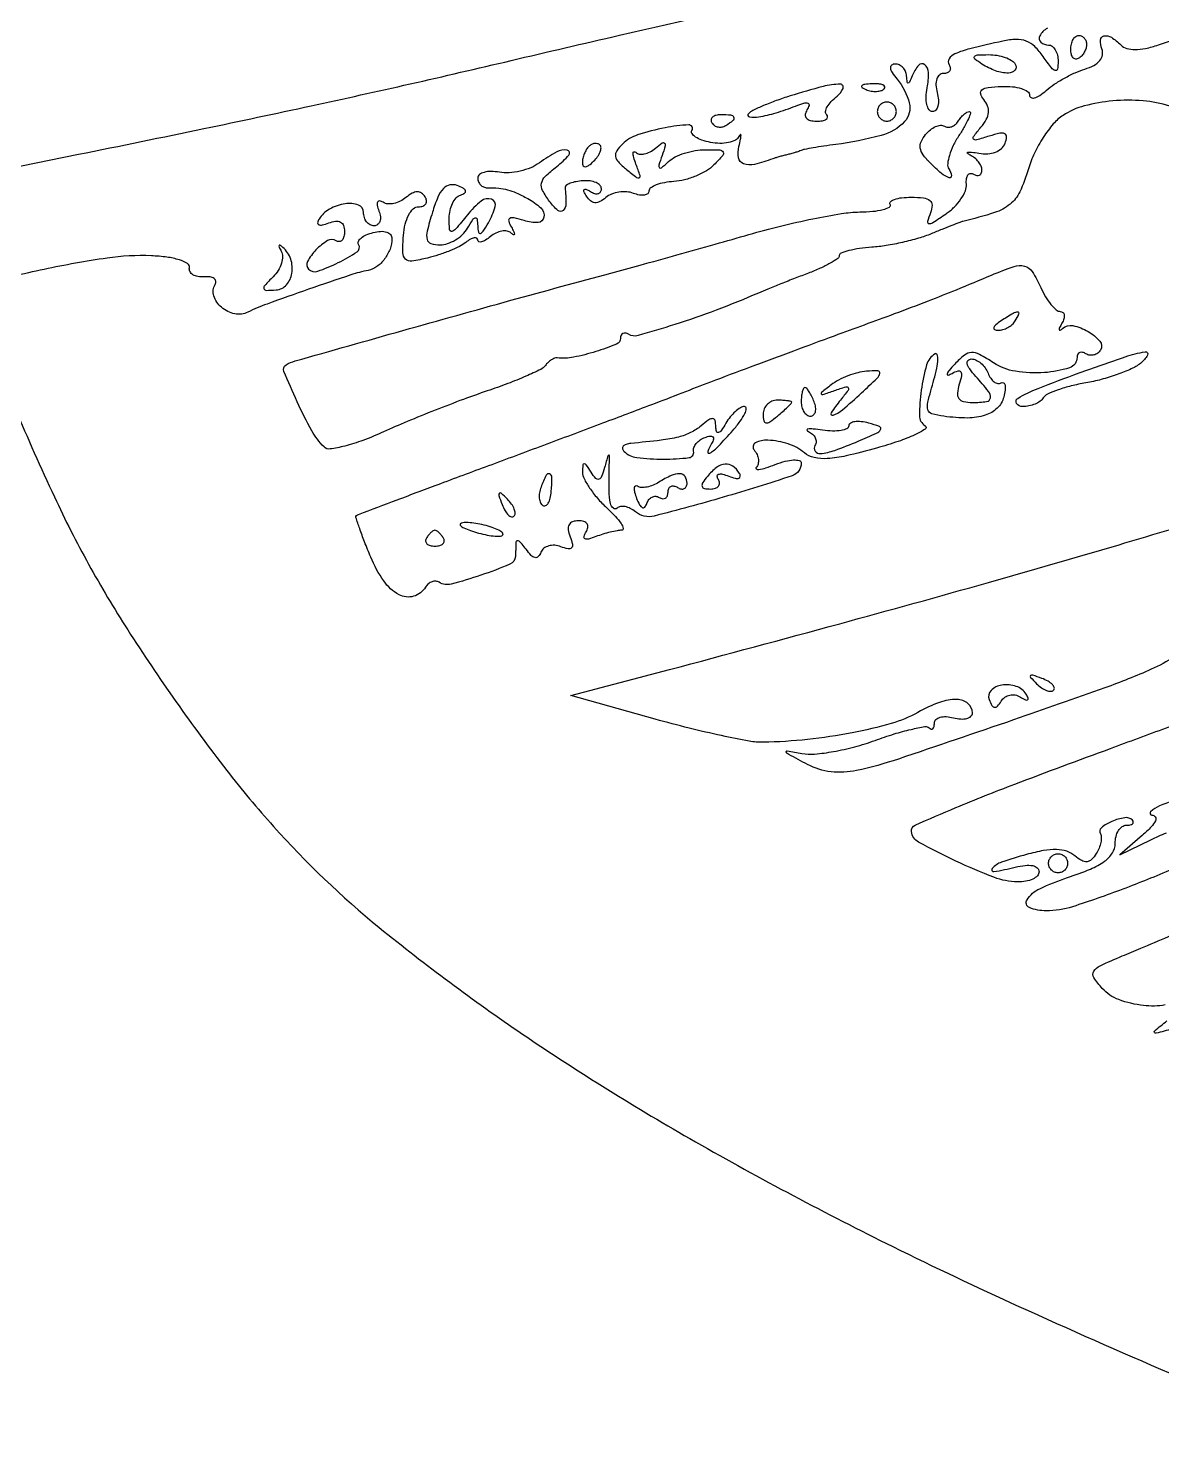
# Model space of a CAD drawing. Extents: x 123 to 893, y 112 to 937.
# Drawn here: x 250.8 to 369.9, y 112 to 260.8 of the extents above; entities that cross this region are included whole.
import ezdxf

# ---------------------------------------------------------------- set-up
doc = ezdxf.new("R2010")
doc.units = 0

msp = doc.modelspace()

# ---------------------------------------------------------------- linework, layer by layer
for points in [[(505, 723), (505.013655, 624.25, 0.000571), (505.06234, 586.230152, 0.000921), (505.200423, 553.846875, 0.000132), (505.38367, 525.076146, 0.063888), (505.630286, 523.25, 0.077982), (506.147819, 522.083228, 0.144438), (506.926697, 521.412716, 0.088454), (508.224277, 521.08494, 0.017747), (510.616631, 521, 0.016086), (512.298042, 521.054108, 0.026141), (513.716903, 521.220312, 0.024109), (514.785852, 521.456084, 0.332777), (515.015378, 521.75, 0.004505), (515.022414, 522.362296, 0.000001), (515.095159, 551.728108, 0.000021), (515.174312, 584.257832, 0.000013), (515.265378, 622.749944), (515.5, 722.999887)], [(239.560683, 244.181581), (256.030341, 247.511115, 0.001349), (269.227617, 250.216189, 0.002159), (280.479673, 252.604943, 0.002371), (290.891822, 254.914183, 0.002228), (301.5, 257.369501, -0.001586), (312.905662, 260.024833, -0.000345), (332.596557, 264.528918, -0.000369), (352.557332, 269.064729, -0.001154)], [(366.126563, 263.038591, -0.00018), (360.804243, 261.68318, -0.003971)], [(357.870748, 260.765808, 0.142427), (357.065363, 259.952618, 0.351363), (357.181694, 259.306551, 0.181161), (358, 259, -0.168191), (358.381505, 258.867932, -0.094851), (358.70625, 258.494014, -0.075587), (358.925821, 257.936375, -0.056114), (359, 257.277494, -0.038325), (358.937197, 256.45935, -0.461711), (358.700484, 256.313414, -0.153682), (358.30577, 256.59378, -0.0093), (357.440425, 257.781593, 0.047816), (356.54193, 258.834205, 0.100973), (355.640701, 259.408565, 0.100084), (354.581113, 259.586781, 0.04641), (353.190425, 259.411154, 0.005579), (349.726011, 258.601686, 0.043441), (348.156537, 258.068444, 0.148794), (347.548213, 257.545815, 0.287332), (347.544496, 256.928004, -0.104679), (347.671565, 256.574392, -0.179885), (347.604211, 256.272601, -0.164666), (347.348062, 256.070147, -0.08582), (346.942386, 256, 0.177913), (346.520216, 255.844871, 0.138651), (346.245827, 255.43592, 0.093918), (346.16337, 254.795948, 0.049197), (346.289749, 254, -0.046588), (346.415471, 253.233963, -0.078791), (346.358632, 252.5875, -0.116816), (346.137116, 252.15943, -0.218556), (345.789803, 252, -0.252709), (345.435954, 252.191042, -0.091763), (345.207724, 252.734375, -0.06309), (345.135929, 253.54214, -0.037898), (345.244751, 254.5, 0.051048), (345.384182, 256.100885, 0.225487), (344.976289, 256.926892, 0.405603), (344.329189, 256.860593, 0.078791), (343.662281, 255.75, -0.009076), (343.382013, 255.090194, -0.295955), (343.242982, 255, -0.382689), (343.135242, 255.096611, -0.011437), (343.078947, 255.75, 0.087055), (342.963777, 256.227349, 0.089023), (342.693473, 256.632812, 0.093433), (342.311945, 256.904555, 0.108567), (341.877555, 257, 0.151961), (341.498295, 256.88201, 0.280974), (341.371336, 256.597519, 0.115482), (341.553424, 256.11085, 0.026194), (342.083724, 255.399118, -0.110487), (343.357547, 252.907749, -0.257506), (342.852728, 250.943028, -0.140124), (340.405467, 249.486699, -0.03196), (335.627481, 248.545658, 0.004474), (334.39317, 248.372328, 0.005906), (333.271822, 248.191048, 0.004348), (332.337649, 248.020299, 0.056233), (332, 247.915175, -0.022744), (331.740581, 247.814945, -0.007613), (331.353125, 247.69169, -0.007558), (330.919524, 247.568109, -0.008562), (330.5, 247.463035, 0.006261), (330.080476, 247.360012, 0.005568), (329.646875, 247.242589, 0.005596), (329.25918, 247.128249, 0.017104), (329, 247.038838, -0.032422), (327.090085, 246.444736, -0.147596), (325.940832, 246.509532, -0.268202), (325.409462, 247.143828, -0.103854), (325.449545, 248.332433, 0.009065), (325.625651, 249.110647, 0.049655), (325.670854, 249.538784, 0.640646), (325.594021, 249.574694, 0.106481), (325.455883, 249.395341, -0.165251), (325.076968, 249.005889, -0.065431), (324.363935, 248.752947, -0.055259), (323.454374, 248.66186, -0.044602), (322.476768, 248.75969, -0.03371), (321.571399, 248.996933, -0.062779), (320.889125, 249.325723, -0.102449), (320.523175, 249.686762, -0.293394), (320.517306, 250.028002, 0.602063), (320.180244, 250.602885, 0.03781), (317.69324, 250.305644, 0.030388), (314.799036, 249.550289, 0.113706), (313.199812, 248.586246, 0.054795), (312.609425, 247.874385, 0.188458), (312.486368, 247.298053, 0.150747), (312.780326, 246.70686, 0.031752), (313.637042, 245.914097, 0.006792), (314.699659, 245.072961, 0.299537), (314.969575, 245.052969, 0.361961), (315.058172, 245.282697, 0.008237), (314.634378, 246.469519, -0.017648), (314.39388, 247.185281, -0.066506), (314.320504, 247.651682, -0.356412), (314.421299, 247.781146, -0.257985), (314.605138, 247.728195, 0.163552), (314.979647, 247.542102, 0.084567), (315.508111, 247.558913, 0.069196), (316.10606, 247.769558, 0.054015), (316.680883, 248.150119, -0.017154), (317.397999, 248.704863, -0.380235), (317.640066, 248.679942, -0.264776), (317.705007, 248.394667, -0.011657), (317.375714, 247.391444, 0.009103), (317.029585, 246.354825, 0.286606), (317.09439, 246.105393, 0.381667), (317.316484, 246.098917, 0.011986), (318.052821, 246.75, -0.072614), (318.749221, 247.229531, -0.036262), (319.742838, 247.632812, -0.035043), (320.852793, 247.907978, -0.043264), (321.914286, 248, -0.011035), (323.430083, 247.966542, -0.257064), (323.785366, 247.75, -0.321657), (323.746996, 247.375919, -0.015195), (322.829988, 246.401417, -0.062237), (322.028232, 245.777776, -0.035796), (320.932833, 245.227939, -0.035207), (319.734787, 244.826577, -0.048798), (318.616409, 244.651417, 0.030916), (317.614685, 244.530984, 0.046658), (316.76936, 244.292738, 0.058043), (316.180329, 243.983143, 0.247394), (316.000706, 243.643011, -0.229704), (315.86746, 243.368852, -0.131951), (315.52235, 243.221134, -0.082554), (314.996737, 243.23306, -0.044777), (314.373252, 243.410264, 0.073829), (313.655733, 243.569976, 0.0556), (312.84712, 243.538053, 0.056107), (312.074041, 243.33021, 0.079664), (311.462279, 242.968695, -0.050478), (310.825216, 242.540433, -0.140557), (310.303254, 242.428253, -0.163609), (309.851464, 242.614984, -0.075379), (309.434519, 243.10595, -0.025211), (309.163161, 243.598954, -0.295997), (309.188763, 243.806373, -0.339828), (309.378209, 243.848191, -0.028924), (309.845492, 243.595492, 0.064054), (310.287637, 243.395042, 0.135412), (310.660863, 243.384394, 0.191508), (310.905682, 243.55884, 0.144305), (311, 243.878834, 0.193984), (310.851258, 244.247793, 0.097573), (310.432827, 244.540148, 0.073164), (309.808179, 244.712521, 0.049633), (309.069197, 244.730259, 0.026605), (308.332891, 244.635207, 0.042249), (307.720027, 244.468208, 0.051978), (307.296337, 244.261268, 0.282984), (307.187618, 244.042408, -0.023117), (307.265539, 242.283693, -0.210951), (306.961797, 241.599409, -0.387317), (306.420462, 241.600391, -0.047442), (305.553828, 242.55887, -0.03564), (304.814737, 243.714359, -0.176666), (304.70274, 244.46514, -0.152246), (305.095001, 245.176704, -0.02456), (306.303828, 246.227764, 0.046596), (307.574226, 247.434521, 0.574263), (307.40304, 247.943241, 0.179943), (306.297494, 247.773395, 0.030724), (304.475038, 246.605406, -0.060068), (303.577523, 246.101746, -0.040419), (302.457165, 245.74213, -0.040515), (301.297967, 245.568341, -0.061882), (300.283908, 245.624963, 0.041656), (299.409069, 245.709314, 0.068098), (298.670898, 245.617962, 0.098241), (298.176692, 245.376198, 0.234137), (298, 245.019557, 0.097077), (298.07627, 244.630425, 0.097462), (298.29375, 244.299495, 0.098393), (298.61839, 244.077907, 0.101035), (299, 244, -0.020808), (300.208744, 243.949675, -0.0444), (301.129079, 243.789833, -0.041541), (302.04401, 243.462335, -0.016158), (303.25, 242.866204, -0.066092), (304.631299, 241.873, -0.248782), (304.96351, 240.895955, -0.356753), (304.339888, 240.342866, -0.087096), (302.874771, 240.539746, 0.018222), (301.824288, 240.831483, 0.178278), (301.374602, 240.777991, 0.3683), (301.254358, 240.488582, 0.053231), (301.535096, 239.857134, -0.016317), (301.797934, 239.366821, -0.128856), (301.849514, 239.116422, -0.551048), (301.754023, 239.062965, -0.059853), (301.502335, 239.241324, 0.144798), (301.088476, 239.440463, 0.083091), (300.530184, 239.437715, 0.070874), (299.916142, 239.239506, 0.059816), (299.342009, 238.868879, -0.03138), (298.826304, 238.492883, -0.074889), (298.394215, 238.301091, -0.168576), (298.119912, 238.319157, -0.301415), (298, 238.5, 0.266866), (297.889022, 238.693121, 0.181215), (297.632812, 238.736864, 0.0843), (297.230234, 238.586418, 0.035345), (296.75, 238.260332, -0.051175), (296.081051, 237.836354, -0.018458), (295.054183, 237.37071, -0.018083), (293.883625, 236.939896, -0.020485), (292.732326, 236.6144, -0.022791), (291.070078, 236.296454, -0.227054), (290.411624, 236.502391, -0.208171), (290.126025, 237.158317, -0.019059), (290.195033, 238.976512, -0.038738), (290.380807, 240.177346, -0.062521), (290.740696, 241.14578, -0.083757), (291.221956, 241.781733, -0.191247), (291.771725, 242, 0.08434), (292.237165, 242.079073, 0.163109), (292.532192, 242.308014, 0.181008), (292.611823, 242.649101, 0.106598), (292.469989, 243.048558, 0.105044), (292.095144, 243.440665, 0.161706), (291.647764, 243.568316, 0.118829), (291.108222, 243.41361, 0.044262), (290.454777, 242.962468, -0.060315), (289.855066, 242.576175, -0.061997), (289.185962, 242.348544, -0.068609), (288.551534, 242.305921, -0.121506), (288.055259, 242.465848, 0.094525), (287.684559, 242.607536, 0.337373), (287.472686, 242.498798, 0.170056), (287.434728, 242.151866, 0.034637), (287.618443, 241.551938, -0.062551), (287.764706, 240.958032, -0.10915), (287.713861, 240.455882, -0.151163), (287.479041, 240.125847, -0.164546), (287.106989, 240, -0.12622), (286.684816, 240.108299, -0.100772), (286.325178, 240.413124, -0.089918), (286.083437, 240.869101, -0.077185), (286, 241.40638, 0.319307), (285.452104, 242.176851, 0.121178), (284.064715, 242.306697, 0.088533), (282.421265, 241.753915, 0.129758), (281.320371, 240.709355, 0.095253), (281.173587, 240.323653, 0.353802), (281.290999, 240.111966, 0.159434), (281.666824, 240.086345, 0.029575), (282.335955, 240.298676, -0.057607), (283.065226, 240.485917, -0.15803), (283.582176, 240.393325, -0.186931), (283.892823, 240.032275, -0.085433), (284, 239.409598, -0.058687), (283.935731, 238.863931, -0.125951), (283.739534, 238.491685, -0.191119), (283.44937, 238.348837, -0.159677), (283.113307, 238.429973, 0.280191), (282.218256, 238.43642, 0.066186), (280.996862, 237.466086, 0.069555), (280.108315, 236.243272, 0.329974), (280.228273, 235.438393, 0.287385), (281.175965, 235.22078, 0.03122), (283.339159, 236.126182, 0.032318), (285.312633, 237.265113, 0.404155), (285.479891, 238.032538, -0.256714), (285.463415, 238.355321, -0.108086), (285.741051, 238.707991, -0.069296), (286.282102, 239.039846, -0.039027), (287.011247, 239.29269, -0.049537), (287.794884, 239.416569, -0.09269), (288.429474, 239.335501, -0.137317), (288.8348, 239.067132, -0.18359), (288.984687, 238.65638, -0.085927), (288.779716, 237.559119, -0.070916), (288.210787, 236.511988, -0.073995), (287.402592, 235.706406, -0.113592), (286.5, 235.314279, 0.034424), (284.646633, 234.836198, 0.003296), (280.228268, 233.333347, 0.003677), (275.856334, 231.777933, 0.027575), (273.835278, 230.913183, -0.170007), (272.456406, 230.743221, -0.123752), (271.061121, 231.435214, -0.13842), (270.257958, 232.637228, -0.220349), (270.403148, 233.84329, 0.177854), (270.47268, 234.183598, 0.208381), (270.298572, 234.460467, 0.119703), (269.86577, 234.623514, 0.05021), (269.239238, 234.637095, -0.060928), (268.588309, 234.665131, -0.0972), (268.068494, 234.859925, -0.131261), (267.760667, 235.185466, -0.170284), (267.69606, 235.58818, 0.312524), (267.494933, 236.029573, 0.058276), (266.636947, 236.413763, 0.042931), (265.334543, 236.703334, 0.023165), (263.69606, 236.845657, 0.046326), (259.033416, 236.601762, 0.016275), (252.428592, 235.417667, 0.007698), (245.815437, 233.901751, 0.345339)], [(370.738057, 252.583137, 0.057082), (367.932601, 253.132262, 0.041598), (364.751973, 253.119863, 0.042604), (361.752342, 252.598155, 0.080846), (359.518445, 251.604042, 0.070875), (358.498002, 250.706235, 0.03324), (357.443842, 249.294142, 0.0321), (356.51733, 247.64024, 0.038861), (355.876367, 245.981686, -0.034114), (354.970944, 243.57109, -0.117091), (353.951801, 242.259615, -0.092776), (352.318735, 241.384285, -0.016917), (349, 240.454425, 0.03057), (348.677953, 240.354638, 0.00225), (347.814369, 240.023562, 0.003126), (346.787876, 239.617321, 0.002364), (345.665937, 239.158996, -0.027395), (344.334923, 238.691497, -0.015026), (342.661538, 238.258952, -0.014939), (340.931464, 237.920797, -0.023042), (339.417942, 237.74279, 0.017218), (338.109276, 237.604303, 0.027489), (337.006263, 237.386645, 0.026139), (336.182772, 237.130052, 0.312979), (336.002005, 236.87132, -0.246931), (335.838937, 236.563651, -0.020458), (335.045901, 236.068282, -0.0236), (333.995405, 235.534343, -0.015836), (332.75, 235.0204, 0.002653), (331.359189, 234.488913, 0.002126), (329.867188, 233.902356, 0.002148), (328.491898, 233.348063, 0.005463), (327.5, 232.93063, -0.012073), (323.075511, 231.137084, -0.013404), (318.720071, 229.624898, -0.007268), (314.847047, 228.457188, -0.211018), (313.844599, 228.596043, 0.087362), (313.522074, 228.724599, 0.166226), (313.248101, 228.690332, 0.178693), (313.065533, 228.499501, 0.102764), (313, 228.184017, -0.305658), (312.57378, 227.551939, -0.020388), (310.408209, 226.777439, -0.027891), (308.082045, 226.191076, -0.072063), (306.356996, 226.109449, 0.113032), (306.070168, 226.072383, 0.051869), (305.729948, 225.904976, 0.047666), (305.392785, 225.645365, 0.048018), (305.111803, 225.327191, -0.122876), (304.614351, 224.909189, -0.010091), (303.064092, 224.190466, -0.013045), (301.151215, 223.408974, -0.009673), (299, 222.642157, 0.008338), (296.50406, 221.759962, 0.004821), (293.530986, 220.620256, 0.004817), (290.569213, 219.418908, 0.00806), (288.105483, 218.344893, -0.017396), (285.938853, 217.448143, -0.027308), (284.01579, 216.846869, -0.026783), (282.480653, 216.543858, -0.235917), (281.843582, 216.756418, -0.070165), (280.567158, 218.45196, -0.018105), (279.015978, 221.513307, -0.010051), (277.622166, 224.696794, -0.374341), (277.85485, 225.390098, -0.063735), (278.795729, 225.791569, -0.000243), (290.120105, 228.993117, -0.001439), (301.491796, 232.166764, -0.001833), (312, 235.025445, 0.001829), (315.059887, 235.857838, 0.000904), (318.940625, 236.936339, 0.000897), (322.963019, 238.069823, 0.001311), (326.5, 239.0834, -0.010306), (329.830889, 239.973401, -0.010051), (333.223512, 240.733425, -0.009993), (336.228454, 241.281156, -0.036627), (338.154508, 241.44932, 0.019572), (339.524264, 241.521993, 0.038444), (340.599345, 241.705425, 0.058702), (341.265302, 241.958463, 0.435818), (341.345492, 242.25, -0.361508), (341.385684, 242.534788, -0.102507), (341.801266, 242.779688, -0.055334), (342.55736, 242.946903, -0.026781), (343.547972, 243, -0.027167), (344.860269, 242.928645, -0.142863), (345.520236, 242.655474, -0.23687), (345.748071, 242.157874, -0.082844), (345.586296, 241.364289, 0.021491), (345.274341, 240.433642, 0.480446), (345.417556, 240.231032, 0.159615), (345.826738, 240.3385, 0.005447), (347.229307, 241.266048, 0.046477), (348.087803, 241.971819, 0.047729), (348.792712, 242.818208, 0.052393), (349.252945, 243.672043, 0.119522), (349.362905, 244.390997, -0.052405), (349.373491, 244.961065, -0.126126), (349.526665, 245.351104, -0.212501), (349.788834, 245.503619, -0.166948), (350.112905, 245.430221, 0.086744), (350.451684, 245.294704, 0.165608), (350.739416, 245.329623, 0.179174), (350.931093, 245.528405, 0.103522), (351, 245.85765, 0.108679), (350.908246, 246.2748, 0.059911), (350.632813, 246.721338, 0.055492), (350.22804, 247.127858, 0.058265), (349.75, 247.427755, -0.078775), (349.476564, 247.615269, -0.605878), (349.509154, 247.729895, -0.083886), (349.903432, 247.744471, -0.012715), (350.685417, 247.621597, 0.059195), (351.600609, 247.563834, 0.078069), (352.416857, 247.738701, 0.090666), (353.047656, 248.123457, 0.119526), (353.429125, 248.675899, 0.069108), (353.585329, 249.347836, 0.321198), (353.39498, 249.671845, 0.161749), (352.864591, 249.723634, 0.020989), (351.75155, 249.421145, -0.007915), (350.415518, 249.020269, -0.281106), (350.115954, 249.103948, -0.365278), (350.102316, 249.377076, -0.010545), (350.880287, 250.355754, 0.045664), (351.448614, 251.18388, 0.100835), (351.680907, 251.911047, 0.119787), (351.592129, 252.588919, 0.081193), (351.196187, 253.26361, -0.096216), (350.862273, 253.873556, -0.321679), (350.995062, 254.283281, -0.131016), (351.636859, 254.535455, -0.01825), (353.073742, 254.646808, -0.033702), (354.194725, 254.617057, -0.052614), (355.140412, 254.4263, -0.06969), (355.790122, 254.117783, -0.252232), (356, 253.72821, 0.288365), (356.158162, 253.476775, 0.183344), (356.514063, 253.4464, 0.078974), (357.07732, 253.708234, 0.031969), (357.75, 254.226732, -0.034145), (358.588054, 254.866911, -0.020047), (359.668119, 255.520189, -0.019993), (360.80571, 256.089355, -0.031952), (361.822321, 256.472061, 0.048976), (362.756445, 256.86045, 0.095203), (363.381329, 257.367572, 0.128979), (363.660917, 257.957346, 0.139022), (363.603706, 258.590342, -0.101234), (363.449795, 259.516782, -0.344327), (363.818676, 259.954399, -0.197313), (364.596597, 259.810892, -0.053389), (365.591744, 259.008256, 0.126069), (366.211134, 258.641521, 0.07152), (367.079208, 258.51833, 0.053637), (368.18914, 258.639789, 0.02738), (369.541744, 259.015465, -0.007115), (371.265616, 259.57039, -0.001209)], [(249.36921, 220.783865, 0.008407), (253.498064, 211.520767, 0.017169), (257.105462, 204.426961, 0.016168), (261.209213, 197.535831, 0.011127), (266.279744, 189.990624, 0.01119), (271.616151, 182.768125, 0.017902), (276.523576, 176.876497, 0.039239), (287.656068, 166.252112, 0.021891), (302.696225, 155.057882, 0.019538), (320.871795, 143.738791, 0.014803), (341.621481, 132.716031, 0.008061), (354.879448, 126.432438, 0.00487), (370.774003, 119.396643, 0.001662)], [(371.231267, 194.699613, -0.039292), (368.791445, 193.384008, -0.01817), (363.922464, 191.441241, -0.002954), (354.317284, 188.071529, -0.001944), (342.219848, 183.960116, -0.027597), (337.817143, 182.748533, -0.082525), (335.136798, 182.617936, -0.092419), (332.670788, 183.381589, -0.002146), (330.688062, 184.436381, -0.153359), (330.431455, 184.699301, -0.61633), (330.529882, 184.832669, -0.005612), (332.079244, 184.549306, 0.070153), (333.41325, 184.479824, 0.021962), (335.402439, 184.743838, 0.021465), (337.623972, 185.2378, 0.022181), (339.77033, 185.916053, -0.012312), (341.769686, 186.591521, -0.01856), (343.544749, 187.071459, -0.013725), (344.999156, 187.365524, -0.244041), (345.441086, 187.225581, 0.129445), (345.653034, 187.101982, 0.259119), (345.835819, 187.146055, 0.156127), (345.961089, 187.366193, 0.051947), (346, 187.739714, -0.20878), (346.15986, 188.105869, -0.120356), (346.5875, 188.343918, -0.082225), (347.234096, 188.411605, -0.049039), (348, 188.289749, 0.047092), (348.76601, 188.164823, 0.079507), (349.4125, 188.223903, 0.117587), (349.840465, 188.448839, 0.216486), (350, 188.800035, 0.224982), (349.524458, 189.803385, 0.170355), (348.363562, 190.224695, 0.091366), (346.528289, 189.906708, 0.039221), (344.261795, 188.861239, -0.057865), (341.464408, 187.695013, -0.022145), (337.356939, 186.711126, -0.021221), (332.677491, 186.011606, -0.021835), (328, 185.719868, -0.049842), (326.533743, 185.83886, -0.007485), (323.63426, 186.413189, -0.008344), (320.220733, 187.202391, -0.007117), (316.648544, 188.145507), (307.797087, 190.617717), (318.148544, 193.364969, 0.001626), (336.044588, 198.17688, 0.002415), (351.682881, 202.51754, 0.002758), (365.296069, 206.448237, 0.004273), (377, 210.006696, -0.002281)], [(370.98463, 172.37284, -0.012021), (365.798251, 170.27846, -0.012031), (360.51718, 168.435886, -0.078067), (357.742438, 168, -0.095695), (355.99756, 168.337037, -0.471029), (355.733156, 169.165951, -0.141314), (357.066741, 170.331811, -0.029244), (359.992244, 171.497424, 0.017918), (362.390428, 172.390579, 0.057235), (363.881206, 173.217999, 0.094817), (364.708005, 174.086701, 0.143886), (365, 175.080367, -0.058865), (365.086733, 175.814524, -0.077885), (365.342708, 176.436108, -0.096431), (365.721658, 176.852489, -0.161421), (366.166667, 177, 0.043621), (366.57935, 177.036072, 0.12791), (366.836836, 177.153789, 0.257891), (366.906149, 177.325945, 0.167382), (366.809795, 177.523539, 0.238945), (366.004671, 177.787049, 0.061959), (364.652122, 177.403162, 0.07097), (363.547577, 176.738035, 0.376589), (363.439761, 176.097469, -0.138423), (363.543798, 175.733581, -0.051779), (363.490249, 175.200355, -0.046277), (363.306782, 174.598835, -0.041284), (363.010232, 174.016556, -0.058005), (362.520399, 173.397584, -0.172341), (362.038921, 173.168477, -0.155374), (361.486795, 173.283552, -0.04477), (360.7598, 173.784385, 0.094728), (359.901455, 174.25758, 0.07203), (358.840757, 174.440887, 0.052364), (357.479708, 174.335444, 0.021866), (355.683585, 173.923079, 0.014429), (353.063627, 173.117633, 0.130193), (352.07312, 172.460098, 0.705668), (352.256994, 172.126074, 0.021115), (354.5, 172.589356, -0.032626), (355.540175, 172.779363, -0.076525), (356.327651, 172.749972, -0.131105), (356.81387, 172.514634, -0.21819), (357, 172.108408, -0.195423), (356.829288, 171.688314, -0.089223), (356.339063, 171.337703, -0.068105), (355.611167, 171.107039, -0.047335), (354.75, 171.04122, -0.086944), (352.261611, 171.524356, -0.019239), (348.252612, 173.236827, -0.01306), (344.333057, 175.21939, -0.246976), (343.589344, 176.325043, -0.326049), (343.986505, 177.014709, -0.005486), (348.256093, 178.855057, -0.008644), (354.447194, 181.318638, -0.002241), (364.5, 185.067532, 0.000485), (367.450829, 186.156167, 0.000074), (373.31875, 188.328455, 0.000083), (380.241907, 190.893868, 0.000072)], [(372.334271, 180.001362, 0.023646), (369.669008, 179.03507, 0.090865), (368.729064, 178.424171, 0.660304), (368.860784, 178.06768, -0.24032), (369.211362, 177.866305, -0.260403), (369.238013, 177.476244, -0.082572), (368.788836, 176.828121, -0.021268), (367.860784, 175.950537), (365.5, 173.901073), (368.75, 175.476217, -0.013796), (370.378574, 176.210751, -0.076313)], [(370.249251, 158.111141, -0.070658), (367.975649, 158.049768, -0.060089), (365.377115, 158.669526, -0.12085), (363.641922, 159.843178, -0.040143), (362.764784, 160.984341, -0.28904), (362.756608, 161.647094, -0.147346), (363.413898, 162.232718, -0.009947), (365.736935, 163.257113, 0.000414), (367.682334, 164.071041, 0.000129), (370.597725, 165.294523, 0.000129), (373.852601, 166.662454, 0.000143)], [(371, 155.583002, -0.002787), (369.320566, 155.13184, -0.324235), (369.120848, 155.209351, -0.38133), (369.151215, 155.40356, -0.003171), (370.44113, 156.448221, -0.018576)]]:
    msp.add_lwpolyline(points, format="xyb")
for points in [[(362, 259.059017, -0.076861), (361.938439, 258.660916, -0.053298), (361.755208, 258.243158, -0.05288), (361.485481, 257.869696, -0.071639), (361.166667, 257.603006, -0.16277), (360.850897, 257.528782, -0.190804), (360.578125, 257.66697, -0.124167), (360.393656, 258.023273, -0.05773), (360.333333, 258.543989, -0.055286), (360.395108, 259.100961, -0.074868), (360.578125, 259.572297, -0.094314), (360.848724, 259.888458, -0.170324), (361.166667, 260, -0.112153), (361.484563, 259.927786, -0.100145), (361.755208, 259.723586, -0.094392), (361.936779, 259.418314, -0.087308)], [(354.5, 257, -0.320535), (354.45743, 256.363698, -0.224569), (353.783871, 256.04511, -0.088074), (352.434617, 256.284637, -0.055643), (351, 257, -0.021402), (350.259195, 257.524997, -0.400385), (350.220225, 257.783207, -0.230617), (350.521535, 257.950013, -0.011327), (351.690983, 257.984687, -0.041968), (352.574963, 257.916577, -0.044123), (353.419912, 257.701752, -0.048375), (354.108156, 257.382909, -0.122282)], [(330.831846, 253.645147, 0.011254), (329.374836, 253.154038, 0.013567), (328.030548, 252.625286, 0.012247), (326.929445, 252.125127, 0.08409), (326.446539, 251.78136, 0.612128), (326.554929, 251.447833, 0.07971), (327.537921, 251.448896, 0.033223), (329.353465, 251.867458, 0.020797), (331.414045, 252.583848, -0.019276), (332.288063, 252.890695, -0.159729), (332.702998, 252.883352, -0.398365), (332.820506, 252.656603, -0.068484), (332.605028, 252.169939, 0.103706), (332.431307, 251.68941, 0.215434), (332.540732, 251.314739, 0.16089), (332.936969, 251.075489, 0.056101), (333.60765, 251, 0.036084), (334.226814, 251.044742, 0.100462), (334.635146, 251.191267, 0.237051), (334.770199, 251.406436, 0.223724), (334.68221, 251.651123, -0.235796), (334.565733, 251.999956, -0.090823), (334.731851, 252.497869, -0.064411), (335.148666, 253.067374, -0.040241), (335.765544, 253.61932, 0.133856), (336.398683, 254.44324, 0.531666), (336.10864, 254.878076, 0.066475), (334.289793, 254.644873, 0.010582)], [(338.8125, 254.316886, 0.051402), (339.359369, 254.160852, 0.05415), (339.916927, 254.123424, 0.060344), (340.402231, 254.202593, 0.126455), (340.729167, 254.395833, 0.296942), (340.77538, 254.614691, 0.208169), (340.592839, 254.799335, 0.077125), (340.112848, 254.910055, 0.028489), (339.416667, 254.921053, 0.018894), (338.670344, 254.862007, 0.168741), (338.37858, 254.720685, 0.470617), (338.395823, 254.538436, 0.054073)], [(340, 252, 0.099038), (340.076342, 251.618362, 0.097945), (340.29375, 251.29375, 0.097945), (340.618362, 251.076342, 0.099038), (341, 251, 0.099038), (341.381638, 251.076342, 0.097945), (341.70625, 251.29375, 0.097945), (341.923658, 251.618362, 0.099038), (342, 252, 0.099038), (341.923658, 252.381638, 0.097945), (341.70625, 252.70625, 0.097945), (341.381638, 252.923658, 0.099038), (341, 253, 0.099038), (340.618362, 252.923658, 0.097945), (340.29375, 252.70625, 0.097945), (340.076342, 252.381638, 0.099038)], [(322.613087, 250.817021, 0.108766), (322.88478, 250.536973, 0.099739), (323.257398, 250.385962, 0.095385), (323.673795, 250.387618, 0.090093), (324.069098, 250.542705, 0.02679), (324.852054, 251.086603, 0.350126), (324.929499, 251.40792, 0.269722), (324.618676, 251.623697, 0.019984), (323.543989, 251.666667, 0.059057), (323.024148, 251.605052, 0.126631), (322.669932, 251.417083, 0.191218), (322.534562, 251.139071, 0.158515)], [(348.57345, 249.471754, 0.031862), (347.983486, 248.432551, 0.039923), (347.579917, 247.400728, 0.044423), (347.396484, 246.515123, 0.168833), (347.517457, 245.971754, -0.096379), (347.784896, 245.264268, -0.562624), (347.544452, 245.055469, -0.098408), (346.733509, 245.504911, -0.020787), (345.536911, 246.605946, -0.039006), (344.803703, 247.463439, -0.119911), (344.514844, 248.16463, -0.144874), (344.606894, 248.839003, -0.067432), (345.078789, 249.594935, -0.0504), (345.578449, 250.086624, -0.064245), (346.129609, 250.423278, -0.078169), (346.646072, 250.56288, -0.166912), (347.044209, 250.472678, 0.123519), (347.404372, 250.358188, 0.100776), (347.806144, 250.41435, 0.090809), (348.188284, 250.633596, 0.078968), (348.489919, 250.983688, -0.036405), (348.77131, 251.372596, -0.040617), (349.096848, 251.701458, -0.044566), (349.416926, 251.930069, -0.133572), (349.674027, 252, -0.496469), (349.789826, 251.847408, -0.034537), (349.580079, 251.257328, -0.027872), (349.169742, 250.442073, -0.014503)], [(309.666667, 248.333333, 0.063896), (309.411277, 248.002755, 0.039129), (309.195833, 247.558958, 0.038674), (309.048893, 247.07784, 0.054831), (309, 246.633333, 0.142677), (309.093678, 246.31173, 0.290264), (309.322581, 246.204271, 0.131573), (309.693024, 246.355562, 0.034019), (310.183333, 246.783333, 0.041736), (310.5985, 247.274266, 0.061283), (310.867292, 247.770833, 0.080535), (310.959631, 248.197768, 0.212536), (310.85, 248.483333, 0.128169), (310.601612, 248.629018, 0.100736), (310.289271, 248.652396, 0.089268), (309.96028, 248.549128, 0.075941)], [(293.235086, 241.414322, 0.012186), (292.678004, 239.427825, 0.120996), (292.670943, 238.568633, 0.268969), (293.076976, 238.139808, 0.071921), (294.04391, 238, 0.081727), (294.829655, 238.129296, 0.055169), (295.654625, 238.514062, 0.0542), (296.392292, 239.080599, 0.070155), (296.919901, 239.75, -0.011297), (297.469001, 240.645594, -0.195106), (297.744293, 240.839161, -0.435298), (297.929602, 240.7141, -0.02888), (298, 240, 0.036377), (298.076487, 239.327478, 0.442608), (298.273356, 239.206383, 0.180039), (298.568624, 239.425394, 0.012409), (299.122073, 240.325003, 0.063981), (299.834098, 242.014167, 0.390358), (299.439303, 242.785256, 0.266536), (298.367729, 242.603851, 0.050267), (296.91392, 241.139216, -0.005212), (295.672974, 239.640735, -0.175849), (295.277103, 239.413774, -0.444191), (295.043049, 239.596777, -0.017796), (295, 240.805883, -0.055234), (295.08921, 241.610983, -0.059632), (295.352335, 242.355215, -0.067244), (295.740396, 242.930748, -0.131123), (296.199438, 243.233146, 0.069854), (296.623986, 243.444139, 0.341148), (296.701193, 243.683065, 0.18763), (296.474111, 243.944108, 0.029385), (295.840924, 244.230801, 0.145282), (295.06267, 244.29152, 0.1546), (294.399261, 243.913916, 0.087283), (293.810527, 243.000334, 0.02514)], [(277.348866, 237.33062, -0.135543), (277.49219, 236.770576, -0.071924), (277.375439, 236.058472, -0.063077), (277.030285, 235.310023, -0.05689), (276.499156, 234.642013, 0.010113), (275.619624, 233.726164, 0.246044), (275.53078, 233.395448, 0.353864), (275.757221, 233.215862, 0.016369), (276.808177, 233.260504, 0.192526), (277.891521, 233.7913, 0.144851), (278.470753, 234.999291, 0.123241), (278.342492, 236.489943, 0.126132), (277.526712, 237.729629, 0.032537), (277.236101, 237.96119, 0.47055), (277.124933, 237.930198, 0.220138), (277.127439, 237.752115, 0.018138)], [(357.181954, 233.5, 0.027745), (357.683927, 232.542824, 0.036357), (358.250361, 231.734375, 0.039559), (358.799135, 231.160354, 0.184244), (359.219532, 231, -0.18061), (359.499596, 230.895424, -0.180344), (359.642792, 230.632812, -0.112777), (359.609515, 230.229125, -0.053886), (359.398692, 229.75, 0.016984), (359.158948, 229.298599, 0.148284), (359.12325, 229.077165, 0.535074), (359.219144, 229.030417, 0.051371), (359.471158, 229.214816, -0.240895), (360.552222, 229.504206, -0.077256), (362.152024, 228.892098, -0.085792), (363.385904, 227.872074, -0.326515), (363.45891, 226.933515, -0.095306), (363.160061, 226.608586, -0.096989), (362.763751, 226.420182, -0.098773), (362.331783, 226.397055, -0.1029), (361.930902, 226.542705, 0.077089), (361.574955, 226.693071, 0.154617), (361.273452, 226.674664, 0.186073), (361.073712, 226.493845, 0.117319), (361, 226.184017, -0.325659), (360.19048, 225.072935, -0.061086), (357.566647, 224.569778, -0.056163), (354.510964, 224.706656, -0.106163), (352.220756, 225.591011, 0.019923), (350.726944, 226.486851, 0.134025), (349.894053, 226.685293, 0.163697), (349.159887, 226.411394, 0.033752), (348.134467, 225.457886, 0.01318), (347.536646, 224.787018, 0.106399), (347.343767, 224.424992, 0.582952), (347.449582, 224.317611, 0.062849), (347.857134, 224.484363, -0.049612), (348.48023, 224.758715, -0.33864), (348.777156, 224.654543, -0.201537), (348.851578, 224.251499, -0.023049), (348.607758, 223.339515, 0.050191), (348.412489, 222.409852, 0.186257), (348.564585, 221.841677, 0.186855), (349.058461, 221.524076, 0.050554), (350.000624, 221.428571, 0.031055), (351.488344, 221.521064, 0.343001), (351.883605, 221.916035, 0.203968), (351.688464, 222.601092, 0.013912), (350.345012, 224.171259, -0.025594), (349.710588, 224.948795, -0.095881), (349.442204, 225.515886, -0.257703), (349.528911, 225.850459, -0.206041), (349.876397, 226, -0.110297), (350.372734, 225.889163, -0.066239), (350.882709, 225.561062, -0.06135), (351.328442, 225.077068, -0.063916), (351.63617, 224.505744, 0.056873), (351.914804, 223.970577, 0.087504), (352.276708, 223.596018, 0.118155), (352.660995, 223.436797, 0.179685), (353.011526, 223.507123, -0.286028), (353.26328, 223.506216, -0.209764), (353.424167, 223.269261, -0.080095), (353.436453, 222.737421, -0.029765), (353.29011, 222.00138, -0.139207), (352.602103, 220.833612, -0.113058), (351.348635, 220.08805, -0.078548), (349.486825, 219.7978, -0.034838), (347, 219.976587, -0.035047), (345.72829, 220.249614, -0.261814), (345.311172, 220.6737, -0.129708), (345.305717, 221.452292, -0.007083), (345.95283, 223.835526, 0.018011), (346.249789, 225.031987, 0.041487), (346.364681, 225.95126, 0.091788), (346.292413, 226.458017, 0.482949), (346.06489, 226.540104, 0.186227), (345.176761, 225.369367, 0.035778), (344.613196, 222.715214, 0.034197), (344.428024, 220.048762, 0.260191), (345.018423, 218.988614, -0.547748), (345.02381, 218.62942, -0.037864), (343.951561, 218.032634, -0.026964), (342.206277, 217.339046, -0.013295), (339.923442, 216.638468, -0.010387), (336.738422, 215.823829, -0.041131), (334.740968, 215.527222, -0.071303), (333.365665, 215.633558, -0.118854), (332.328226, 216.14256, 0.09522), (330.645244, 217.068231, 0.064336), (328.485908, 217.471203, 0.140478), (327.191676, 217.177534, 0.471166), (327.051128, 216.438394, -0.066934), (327.353277, 215.955447, -0.077972), (327.497428, 215.434104, -0.089841), (327.466284, 214.956163, -0.136113), (327.262354, 214.595687, 0.49961), (327.284626, 214.439085, 0.166386), (327.555281, 214.391761, 0.038543), (328.267468, 214.561295, 0.013145), (329.27103, 214.912946, -0.026973), (330.325217, 215.24992, -0.051345), (331.204079, 215.385315, -0.081054), (331.796166, 215.319024, -0.336264), (332, 215.05021, -0.323341), (331.042176, 213.723928, -0.008774), (323.80984, 211.468274, -0.009806), (316.546172, 209.495757, -0.238968), (314.564675, 209.946325, 0.054669), (314.038218, 210.293878, 0.069709), (313.4895, 210.484943, 0.084971), (313.00361, 210.497747, 0.161946), (312.657991, 210.324657, -0.392913), (312.252778, 210.309806, -0.166667), (311.953604, 210.822329, -0.045678), (311.808755, 212.173722, -0.010158), (311.819992, 214.5, 0.001414), (311.849576, 215.825399, 0.358765), (311.781615, 215.911281, 0.39405), (311.692636, 215.858151, 0.001483), (311.33387, 214.604853, -0.021154), (311.017471, 213.644102, -0.221458), (310.728702, 213.361574, -0.309865), (310.39703, 213.450649, -0.035761), (309.914036, 214.104853, 0.009442), (309.403457, 214.878479, 0.244088), (309.188977, 214.992808, 0.395257), (309.047959, 214.863554, 0.016257), (309.015313, 214.114671, 0.120381), (309.175586, 213.425682, 0.031634), (309.754008, 212.44166, 0.030236), (310.57606, 211.3717, 0.026962), (311.551522, 210.364671, -0.017833), (312.464575, 209.455856, -0.040647), (313.068675, 208.694622, -0.087451), (313.287922, 208.197143, -0.486589), (313.133309, 208, 0.045467), (312.643011, 207.955323, 0.015034), (311.935596, 207.803205, 0.014831), (311.157288, 207.586518, 0.016305), (310.417743, 207.330061, -0.023756), (309.646763, 207.075504, -0.183547), (309.275135, 207.109659, -0.370727), (309.173601, 207.345812, -0.062479), (309.394972, 207.830061, 0.093248), (309.57655, 208.301541, 0.198571), (309.496402, 208.676868, 0.173694), (309.159447, 208.919676, 0.07023), (308.590402, 209, 0.085406), (307.966183, 208.892593, 0.188017), (307.605734, 208.581212, 0.157878), (307.514763, 208.061965, 0.056729), (307.704994, 207.326391, -0.034161), (307.949229, 206.531534, -0.247647), (307.851408, 206.157361, -0.26667), (307.496365, 206.044276, -0.038406), (306.738216, 206.270214, 0.072952), (306.086675, 206.416432, 0.086035), (305.458369, 206.35559, 0.098108), (304.950754, 206.101704, 0.131513), (304.640739, 205.693823, -0.086156), (304.353863, 205.236529, -0.264347), (304.01946, 205.125057, -0.159252), (303.615665, 205.351433, -0.032119), (303.091444, 206, 0.022614), (302.681857, 206.526908, 0.064121), (302.337743, 206.839062, 0.20664), (302.12513, 206.88241, 0.349232), (302.015313, 206.75, -0.002661), (302.006524, 206.408579, -0.00156), (301.992553, 206, -0.00156), (301.976029, 205.591426, -0.002656), (301.959336, 205.25, -0.2884), (301.374601, 204.423496, -0.016461), (298.322824, 203.272751, -0.018349), (295.207112, 202.339677, -0.204755), (293.953604, 202.528674, 0.123849), (293.594273, 202.642643, 0.100778), (293.193214, 202.586047, 0.090701), (292.811545, 202.366516, 0.078747), (292.510081, 202.016312, -0.185111), (291.254835, 201.059799, -0.199421), (289.729653, 201.226103, -0.116335), (288.126999, 202.671692, -0.05189), (286.752162, 205.179, -0.006357), (286.099966, 206.787744, -0.010262), (285.590554, 208.175001, -0.004311), (285.196923, 209.351867, -0.310518), (285.252162, 209.538336, -0.07979), (285.47062, 209.663821, -0.000135), (289.539698, 211.204174, -0.001035), (294.114855, 212.923875, -0.00064), (299.5, 214.927472, 0.000619), (305.299998, 217.085145, 0.000602), (311.15, 219.277688, 0.000593), (316.288457, 221.217561, 0.002237), (319.5, 222.450798, -0.002265), (322.4898, 223.598698, -0.000858), (326.675, 225.175639, -0.00085), (331.231728, 226.874817, -0.001038), (335.5, 228.448102, 0.000725), (341.809198, 230.769187, 0.003541), (345.368497, 232.113199, 0.005004), (348.318226, 233.285011, 0.002554), (352, 234.812466, -0.01677), (354.364867, 235.715672, -0.14586), (355.477044, 235.761984, -0.192803), (356.276677, 235.180193, -0.033349)], [(353, 230, 0.027275), (352.445888, 229.597454, 0.147021), (352.239151, 229.292684, 0.37991), (352.327599, 229.095709, 0.102799), (352.690983, 229.015313, 0.074131), (353.192374, 229.083483, 0.053889), (353.713662, 229.298248, 0.054031), (354.175433, 229.618541, 0.075854), (354.5, 230, 0.034464), (354.886554, 230.734105, 0.541951), (354.758161, 230.931144, 0.136158), (354.281145, 230.798791, 0.008108)], [(367.657767, 225.540512, -0.055283), (366.681844, 224.95821, -0.02099), (365.210323, 224.360993, -0.020485), (363.542239, 223.840237, -0.023571), (361.913008, 223.485303, 0.018825), (360.377411, 223.165998, 0.023954), (358.991097, 222.751462, 0.023042), (357.891203, 222.306359, 0.147714), (357.446223, 221.912988, -0.103548), (357.113691, 221.563074, -0.051687), (356.57547, 221.26819, -0.048171), (355.931122, 221.067692, -0.051395), (355.274316, 221, -0.247674), (354.638961, 221.33529, -0.432796), (354.754786, 221.859967, -0.040823), (356.887525, 222.903418, -0.006608), (361.212786, 224.532429, -0.004365), (366.065026, 226.239296, -0.043618), (368.152639, 226.755345, -0.624835), (368.402167, 226.397557, -0.103974)], [(335.138629, 223.276353, 0.003372), (334.132323, 222.478517, 0.376992), (334.105184, 222.322904, 0.348597), (334.260112, 222.266073, 0.003201), (335.5, 222.684777, -0.00909), (336.685991, 223.06978, -0.338331), (336.93567, 222.976719, -0.312359), (336.923485, 222.699791, -0.008348), (336.127555, 221.687231, 0.028476), (335.148881, 220.333444, 0.708929), (335.343836, 220.084508, 0.095684), (336.325345, 220.643567, 0.009716), (338.337065, 222.436577, 0.005046), (339.97348, 223.984143, 0.144175), (340.257551, 224.483954, 0.475054), (340.057332, 224.743789, 0.025622), (338.871717, 224.715384, 0.04492), (337.950307, 224.561988, 0.028303), (336.911158, 224.227588, 0.028327), (335.918334, 223.778772, 0.045634)], [(328, 220.210889, 0.044573), (328.062941, 219.506248, 0.3239), (328.29381, 219.284099, 0.191555), (328.695361, 219.381875, 0.01884), (329.5, 220, 0.00777), (330.074808, 220.49233, 0.01166), (330.559375, 220.941152, 0.006673), (330.948273, 221.328797, 0.195865), (331, 221.455778, 0.35419), (330.932638, 221.538941, 0.017379), (330.559375, 221.604718, 0.021718), (330.075071, 221.651476, 0.013205), (329.5, 221.666667, 0.096022), (328.927474, 221.555693, 0.097185), (328.440625, 221.239032, 0.098622), (328.114675, 220.766406, 0.102138)], [(332, 221.5, 0.062722), (332.07223, 220.926468, 0.08088), (332.284531, 220.440625, 0.098158), (332.599211, 220.115494, 0.152681), (332.968615, 220, 0.184534), (333.289193, 220.122486, 0.147206), (333.483616, 220.440625, 0.100118), (333.511135, 220.925634, 0.055937), (333.361626, 221.5, 0.02136), (333.112506, 222.074558, 0.030395), (332.839659, 222.559375, 0.030693), (332.579329, 222.912889, 0.222225), (332.393011, 223, 0.289661), (332.241071, 222.903916, 0.046727), (332.115447, 222.559375, 0.039339), (332.028469, 222.074824, 0.024748)], [(324.080099, 219.25, -0.017885), (323.608428, 218.50296, -0.157938), (323.3038, 218.267238, -0.43508), (323.105609, 218.369283, -0.063186), (323.030409, 218.872445, 0.051713), (322.948061, 219.525219, 0.328447), (322.708847, 219.729702, 0.175219), (322.297293, 219.613882, 0.017872), (321.48198, 218.985045, -0.057971), (320.376919, 218.265913, -0.053835), (319.10877, 217.797921, -0.032014), (317.273955, 217.460324, -0.007027), (314.083333, 217.127623, 0.05498), (313.59039, 217.027856, 0.14285), (313.292999, 216.827303, 0.230291), (313.228823, 216.566193, 0.14442), (313.382196, 216.284471, 0.16849), (314.715133, 215.638034, 0.029859), (317.527704, 215.474704, 0.028255), (320.208873, 215.630898, 0.439279), (320.692713, 216.296862, -0.139509), (320.724038, 216.699052, -0.083261), (320.964686, 217.118281, -0.071891), (321.37245, 217.490621, -0.062076), (321.889196, 217.754732, -0.043316), (322.429272, 217.899514, -0.231676), (322.714099, 217.817617, -0.294668), (322.781574, 217.566379, -0.060784), (322.580179, 217.129732, 0.063785), (322.188528, 216.267069, 0.6915), (322.395543, 216.106543, 0.065116), (323.308283, 216.845343, 0.011146), (324.813051, 218.5, 0.020307), (325.581903, 219.460373, 0.044341), (326.071031, 220.265625, 0.087758), (326.225163, 220.797288, 0.445942), (326.043077, 221, 0.136818), (325.609765, 220.879169, 0.046084), (325.077177, 220.485938, 0.041761), (324.539793, 219.919658, 0.037101)], [(337, 218.972601, -0.296596), (336.807653, 218.676868, -0.063635), (336.192187, 218.492954, -0.047369), (335.304009, 218.431921, -0.028455), (334.25, 218.519557, 0.011103), (333.261632, 218.636374, 0.04919), (332.67683, 218.634701, 0.495957), (332.607631, 218.521534, 0.201061), (332.756231, 218.367926, -0.078114), (333.193498, 218.093144, -0.102867), (333.477402, 217.718776, -0.118861), (333.564371, 217.305064, -0.131796), (333.447214, 216.91459, 0.295302), (333.459514, 216.320702, 0.274716), (334.014817, 216.059546, 0.061635), (335.526476, 216.39713, 0.0138), (337.993243, 217.355112, 0.006377), (339.918595, 218.193717, 0.155769), (340.347089, 218.579186, 0.463487), (340.233606, 218.901149, 0.027036), (339.108053, 219.261493, 0.035795), (338.30009, 219.412041, 0.062293), (337.619241, 219.404029, 0.094337), (337.162513, 219.250486, 0.270944)], [(322.138321, 213.666667, 0.028486), (321.648475, 213.002905, 0.208952), (321.584448, 212.622699, 0.290141), (321.821131, 212.397347, 0.049066), (322.471888, 212.333333, 0.07319), (322.976885, 212.407653, 0.149421), (323.306841, 212.628045, 0.188348), (323.412681, 212.955153, 0.124175), (323.291966, 213.336605, -0.120745), (323.178548, 213.686757, -0.347816), (323.312579, 213.884133, -0.139231), (323.713908, 213.895422, -0.02947), (324.387893, 213.681393, 0.030019), (325.054003, 213.470671, 0.134966), (325.458724, 213.479553, 0.342795), (325.596607, 213.672668, 0.128996), (325.492921, 214.011454, 0.104798), (324.798907, 214.738135, 0.177318), (323.992669, 214.942771, 0.138601), (323.095146, 214.586506, 0.056249)], [(304.650663, 212.532025, 0.05214), (304.490736, 211.936181, 0.063531), (304.472764, 211.359336, 0.075558), (304.591564, 210.88734, 0.156206), (304.836088, 210.601303, 0.259868), (305.131761, 210.587963, 0.140997), (305.407608, 210.841638, 0.079088), (305.620945, 211.361741, 0.039075), (305.730265, 212.069278, 0.01644), (305.792967, 213.550408, 0.30258), (305.548299, 213.92531, 0.402215), (305.192409, 213.791397, 0.01992)], [(317.047746, 213.05067, -0.044664), (316.433942, 212.735178, -0.048676), (315.791118, 212.544585, -0.054375), (315.214461, 212.497008, -0.132581), (314.8092, 212.617921, 0.253727), (314.580134, 212.630901, 0.266132), (314.451301, 212.44666, 0.08649), (314.488668, 211.994906, 0.02784), (314.694975, 211.352499, 0.03077), (315.002231, 210.678861, 0.154006), (315.29479, 210.3919, 0.338357), (315.554492, 210.439802, 0.1039), (315.768931, 210.806792, -0.084427), (315.991741, 211.224312, -0.115352), (316.321426, 211.492254, -0.129621), (316.705624, 211.56812, -0.123301), (317.08541, 211.447214, 0.099764), (317.434119, 211.318063, 0.176677), (317.731339, 211.37643, 0.16868), (317.930416, 211.616203, 0.08992), (318, 212, -0.101261), (318.077418, 212.378351, -0.177706), (318.29375, 212.608064, -0.167455), (318.618194, 212.651081, -0.088621), (319, 212.5, 0.082592), (319.3821, 212.343488, 0.161196), (319.70625, 212.3746, 0.182303), (319.921712, 212.586039, 0.108972), (320, 212.940983, 0.150312), (319.784696, 213.640991, 0.238599), (319.247559, 213.93833, 0.118504), (318.339872, 213.755495, 0.032354)], [(300.564293, 210.706872, 0.036269), (300.866277, 210.059266, 0.070189), (301.210949, 209.604915, 0.120343), (301.538684, 209.40751, 0.278911), (301.806872, 209.473539, 0.20742), (301.927901, 209.779789, 0.082976), (301.837219, 210.231185, 0.063152), (301.558688, 210.753423, 0.043285), (301.124088, 211.266667, 0.011214), (300.463552, 211.893514, 0.400052), (300.270328, 211.888819, 0.286372), (300.21821, 211.663782, 0.008399)], [(296.175415, 208.491251, 0.093088), (296.528613, 208.249742, 0.019154), (297.23365, 207.971558, 0.019533), (298.090101, 207.708082, 0.017285), (299, 207.5, 0.021044), (299.83024, 207.376074, 0.061138), (300.40943, 207.385362, 0.211919), (300.628616, 207.521507, 0.36014), (300.609537, 207.723796, 0.087937), (300.213494, 208.000584, 0.024266), (299.507121, 208.28767, 0.023723), (298.661686, 208.540026, 0.022802), (297.784952, 208.715048, 0.019809), (296.990028, 208.804316, 0.052642), (296.419704, 208.785505, 0.159903), (296.176554, 208.666463, 0.418026)], [(292.603006, 207.166667, 0.156081), (292.524383, 206.850742, 0.191391), (292.654049, 206.578125, 0.128073), (292.996371, 206.393832, 0.059847), (293.5, 206.333333, 0.059847), (294.003629, 206.393832, 0.128073), (294.345951, 206.578125, 0.191391), (294.475617, 206.850742, 0.156081), (294.396994, 207.166667, 0.030643), (294.17176, 207.485629, 0.036533), (293.921053, 207.755208, 0.039602), (293.681431, 207.94484, 0.148655), (293.5, 208, 0.148655), (293.318569, 207.94484, 0.039602), (293.078947, 207.755208, 0.036533), (292.82824, 207.485629, 0.030643)], [(356.733333, 191.875912, 0.043285), (357.246577, 191.441312, 0.063152), (357.768815, 191.162781, 0.082976), (358.220211, 191.072099, 0.20742), (358.526461, 191.193128, 0.278911), (358.59249, 191.461316, 0.120343), (358.395085, 191.789051, 0.070189), (357.940734, 192.133723, 0.036269), (357.293128, 192.435707, 0.008399), (356.336218, 192.78179, 0.286372), (356.111181, 192.729672, 0.400052), (356.106486, 192.536448, 0.011214)], [(351.749033, 190.211626, 0.036247), (352.044726, 189.581689, 0.236593), (352.325751, 189.391559, 0.251712), (352.633244, 189.508355, 0.040283), (353.02736, 190.04427, -0.099947), (353.413311, 190.456235, -0.102573), (353.925453, 190.681468, -0.100249), (354.494734, 190.687198, -0.091204), (355.042705, 190.473607, 0.022332), (355.563395, 190.183094, 0.240547), (355.797398, 190.184934, 0.392836), (355.8576, 190.353951, 0.036797), (355.634818, 190.781859, 0.17683), (354.602045, 191.595351, 0.116232), (353.078378, 191.726275, 0.159745), (351.955011, 191.166172, 0.297833)], [(360, 173, -0.099038), (359.923658, 172.618362, -0.097945), (359.70625, 172.29375, -0.097945), (359.381638, 172.076342, -0.099038), (359, 172, -0.099038), (358.618362, 172.076342, -0.097945), (358.29375, 172.29375, -0.097945), (358.076342, 172.618362, -0.099038), (358, 173, -0.099038), (358.076342, 173.381638, -0.097945), (358.29375, 173.70625, -0.097945), (358.618362, 173.923658, -0.099038), (359, 174, -0.099038), (359.381638, 173.923658, -0.097945), (359.70625, 173.70625, -0.097945), (359.923658, 173.381638, -0.099038)]]:
    msp.add_lwpolyline(points, format="xyb", close=True)

doc.saveas('drawing.dxf')
